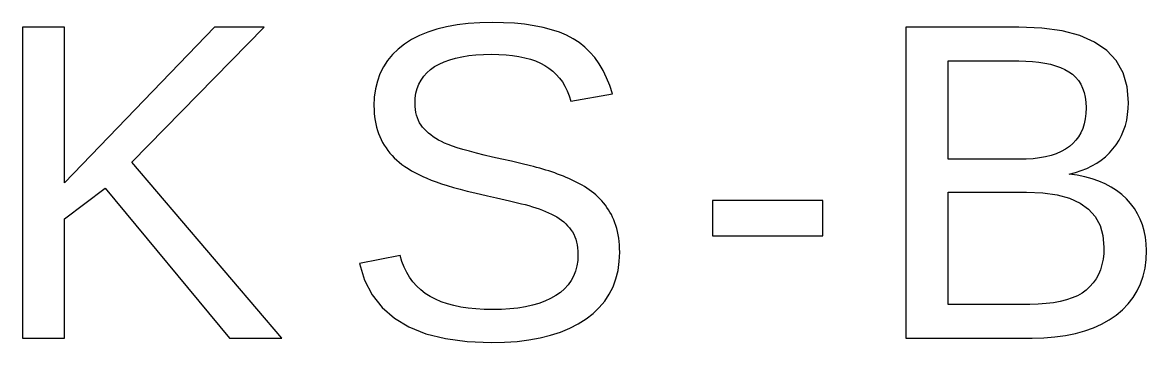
# Model space of a CAD drawing. Header units: metres. Extents: x 8.1 to 95, y -21.3 to 62.6.
# Drawn here: x 24.19 to 30.06, y 30.48 to 32.15 of the extents above; entities that cross this region are included whole.
import ezdxf

# ---------------------------------------------------------------- set-up
doc = ezdxf.new("R2010")
doc.units = ezdxf.units.M

msp = doc.modelspace()

# ---------------------------------------------------------------- linework, layer by layer
for p, q in [((24.4139, 32.1243), (24.1937, 32.1243)), ((24.1937, 32.1243), (24.1937, 30.5)), ((25.1966, 32.1243), (24.4139, 31.3104)), ((24.4139, 31.3104), (24.4139, 32.1243)), ((24.7643, 31.4188), (25.456, 32.1243)), ((25.456, 32.1243), (25.1966, 32.1243)), ((26.3576, 32.1136), (26.3102, 32.0983)), ((26.4084, 32.1262), (26.3576, 32.1136)), ((26.4626, 32.136), (26.4084, 32.1262)), ((26.5202, 32.1429), (26.4626, 32.136)), ((26.5812, 32.1471), (26.5202, 32.1429)), ((26.6456, 32.1485), (26.5812, 32.1471)), ((26.7054, 32.1475), (26.6456, 32.1485)), ((26.7621, 32.1443), (26.7054, 32.1475)), ((26.8156, 32.1391), (26.7621, 32.1443)), ((26.8658, 32.1318), (26.8156, 32.1391)), ((26.9128, 32.1224), (26.8658, 32.1318)), ((26.9566, 32.1109), (26.9128, 32.1224)), ((26.9971, 32.0972), (26.9566, 32.1109)), ((29.3964, 32.1243), (28.8061, 32.1243)), ((28.8061, 32.1243), (28.8061, 30.5)), ((29.5164, 32.1194), (29.3964, 32.1243)), ((29.6223, 32.1048), (29.5164, 32.1194)), ((29.714, 32.0805), (29.6223, 32.1048)), ((26.2257, 32.0592), (26.1885, 32.0355)), ((26.2662, 32.0802), (26.2257, 32.0592)), ((26.3102, 32.0983), (26.2662, 32.0802)), ((27.0345, 32.0816), (26.9971, 32.0972)), ((27.0686, 32.0638), (27.0345, 32.0816)), ((27.1001, 32.0435), (27.0686, 32.0638)), ((29.7917, 32.0464), (29.714, 32.0805)), ((29.8552, 32.0026), (29.7917, 32.0464)), ((26.155, 32.0092), (26.1254, 31.9806)), ((26.1885, 32.0355), (26.155, 32.0092)), ((27.1294, 32.0202), (27.1001, 32.0435)), ((27.1565, 31.994), (27.1294, 32.0202)), ((27.1815, 31.9649), (27.1565, 31.994)), ((29.9046, 31.9491), (29.8552, 32.0026)), ((26.0998, 31.9496), (26.0781, 31.9162)), ((26.1254, 31.9806), (26.0998, 31.9496)), ((26.3458, 31.9179), (26.3698, 31.9315)), ((26.3698, 31.9315), (26.396, 31.9435)), ((26.396, 31.9435), (26.4245, 31.9538)), ((26.4245, 31.9538), (26.4552, 31.9626)), ((26.4552, 31.9626), (26.4883, 31.9698)), ((26.4883, 31.9698), (26.5236, 31.9753)), ((26.5236, 31.9753), (26.5612, 31.9793)), ((26.5612, 31.9793), (26.6011, 31.9817)), ((26.6011, 31.9817), (26.6432, 31.9825)), ((26.6432, 31.9825), (26.6817, 31.9818)), ((26.6817, 31.9818), (26.7184, 31.9796)), ((26.7184, 31.9796), (26.753, 31.976)), ((26.753, 31.976), (26.7858, 31.971)), ((26.7858, 31.971), (26.8167, 31.9645)), ((26.8167, 31.9645), (26.8456, 31.9566)), ((26.8456, 31.9566), (26.8727, 31.9473)), ((26.8727, 31.9473), (26.8978, 31.9365)), ((26.8978, 31.9365), (26.9211, 31.9243)), ((27.2043, 31.9328), (27.1815, 31.9649)), ((27.2249, 31.8978), (27.2043, 31.9328)), ((29.0263, 31.4338), (29.0263, 31.9479)), ((29.0263, 31.9479), (29.3964, 31.9479)), ((29.3964, 31.9479), (29.4333, 31.9472)), ((29.4333, 31.9472), (29.4682, 31.9451)), ((29.4682, 31.9451), (29.5011, 31.9417)), ((29.5011, 31.9417), (29.5321, 31.9368)), ((29.5321, 31.9368), (29.561, 31.9305)), ((29.561, 31.9305), (29.588, 31.9228)), ((29.9399, 31.8858), (29.9046, 31.9491)), ((26.0603, 31.8805), (26.0466, 31.8424)), ((26.0781, 31.9162), (26.0603, 31.8805)), ((26.2888, 31.8679), (26.3053, 31.8861)), ((26.3053, 31.8861), (26.3243, 31.9028)), ((26.3243, 31.9028), (26.3458, 31.9179)), ((26.9211, 31.9243), (26.9426, 31.9105)), ((26.9426, 31.9105), (26.9625, 31.8949)), ((26.9625, 31.8949), (26.9808, 31.8776)), ((26.9808, 31.8776), (26.9975, 31.8585)), ((27.2434, 31.8598), (27.2249, 31.8978)), ((29.588, 31.9228), (29.6129, 31.9138)), ((29.6129, 31.9138), (29.6359, 31.9033)), ((29.6359, 31.9033), (29.6569, 31.8914)), ((29.6569, 31.8914), (29.6758, 31.878)), ((29.6758, 31.878), (29.6924, 31.8626)), ((29.9611, 31.8128), (29.9399, 31.8858)), ((26.0466, 31.8424), (26.0367, 31.8019)), ((26.2546, 31.8037), (26.2635, 31.8267)), ((26.2635, 31.8267), (26.2749, 31.848)), ((26.2749, 31.848), (26.2888, 31.8679)), ((26.9975, 31.8585), (27.0126, 31.8377)), ((27.0126, 31.8377), (27.0261, 31.8152)), ((27.0261, 31.8152), (27.0381, 31.7908)), ((27.2597, 31.8189), (27.2434, 31.8598)), ((27.2738, 31.775), (27.2597, 31.8189)), ((29.6924, 31.8626), (29.7068, 31.8455)), ((29.7068, 31.8455), (29.7191, 31.8264)), ((29.7191, 31.8264), (29.729, 31.8055)), ((29.9682, 31.73), (29.9611, 31.8128)), ((26.0308, 31.7591), (26.0288, 31.7139)), ((26.0367, 31.8019), (26.0308, 31.7591)), ((26.2432, 31.7254), (26.2445, 31.7531)), ((26.2445, 31.7531), (26.2483, 31.7792)), ((26.2483, 31.7792), (26.2546, 31.8037)), ((27.0381, 31.7908), (27.0484, 31.7648)), ((27.0484, 31.7648), (27.0571, 31.737)), ((27.0571, 31.737), (27.2738, 31.775)), ((29.729, 31.8055), (29.7368, 31.7828)), ((29.7368, 31.7828), (29.7424, 31.7582)), ((29.7424, 31.7582), (29.7457, 31.7318)), ((26.0288, 31.7139), (26.0292, 31.6939)), ((26.0292, 31.6939), (26.0303, 31.6745)), ((26.2437, 31.7091), (26.2432, 31.7254)), ((26.2452, 31.6934), (26.2437, 31.7091)), ((26.2477, 31.6784), (26.2452, 31.6934)), ((29.7457, 31.7318), (29.7468, 31.7035)), ((29.7468, 31.7035), (29.7457, 31.6739)), ((29.9642, 31.6683), (29.9672, 31.6986)), ((29.9672, 31.6986), (29.9682, 31.73)), ((26.0303, 31.6745), (26.0322, 31.6555)), ((26.0322, 31.6555), (26.0348, 31.637)), ((26.0348, 31.637), (26.0382, 31.6191)), ((26.2511, 31.664), (26.2477, 31.6784)), ((26.2555, 31.6502), (26.2511, 31.664)), ((26.2609, 31.6371), (26.2555, 31.6502)), ((26.2673, 31.6246), (26.2609, 31.6371)), ((29.7425, 31.6461), (29.7372, 31.6199)), ((29.7457, 31.6739), (29.7425, 31.6461)), ((29.9522, 31.6111), (29.9592, 31.6391)), ((29.9592, 31.6391), (29.9642, 31.6683)), ((26.0382, 31.6191), (26.0424, 31.6017)), ((26.0424, 31.6017), (26.0473, 31.5848)), ((26.0473, 31.5848), (26.0529, 31.5684)), ((26.2746, 31.6127), (26.2673, 31.6246)), ((26.283, 31.6015), (26.2746, 31.6127)), ((26.2923, 31.5908), (26.283, 31.6015)), ((26.3024, 31.5805), (26.2923, 31.5908)), ((26.3134, 31.5705), (26.3024, 31.5805)), ((29.7296, 31.5956), (29.72, 31.573)), ((29.7372, 31.6199), (29.7296, 31.5956)), ((29.9323, 31.5584), (29.9433, 31.5842)), ((29.9433, 31.5842), (29.9522, 31.6111)), ((26.0529, 31.5684), (26.0594, 31.5525)), ((26.0594, 31.5525), (26.0665, 31.5371)), ((26.0665, 31.5371), (26.0743, 31.5221)), ((26.0743, 31.5221), (26.0827, 31.5076)), ((26.3253, 31.5609), (26.3134, 31.5705)), ((26.338, 31.5517), (26.3253, 31.5609)), ((26.3517, 31.5428), (26.338, 31.5517)), ((26.3661, 31.5343), (26.3517, 31.5428)), ((26.3815, 31.5262), (26.3661, 31.5343)), ((26.3977, 31.5185), (26.3815, 31.5262)), ((26.4162, 31.5107), (26.3977, 31.5185)), ((29.6942, 31.533), (29.6781, 31.5157)), ((29.7081, 31.5521), (29.6942, 31.533)), ((29.72, 31.573), (29.7081, 31.5521)), ((29.9044, 31.5103), (29.9193, 31.5338)), ((29.9193, 31.5338), (29.9323, 31.5584)), ((26.0827, 31.5076), (26.0919, 31.4935)), ((26.0919, 31.4935), (26.1017, 31.4799)), ((26.1017, 31.4799), (26.1121, 31.4667)), ((26.1121, 31.4667), (26.1233, 31.4539)), ((26.4384, 31.5026), (26.4162, 31.5107)), ((26.4642, 31.4941), (26.4384, 31.5026)), ((26.4937, 31.4852), (26.4642, 31.4941)), ((26.5269, 31.4759), (26.4937, 31.4852)), ((26.5637, 31.4662), (26.5269, 31.4759)), ((26.6042, 31.4562), (26.5637, 31.4662)), ((29.5918, 31.4632), (29.5648, 31.4542)), ((29.6167, 31.4739), (29.5918, 31.4632)), ((29.6393, 31.4861), (29.6167, 31.4739)), ((29.6598, 31.5), (29.6393, 31.4861)), ((29.6781, 31.5157), (29.6598, 31.5)), ((29.8483, 31.4476), (29.8687, 31.467)), ((29.8687, 31.467), (29.8875, 31.4879)), ((29.8875, 31.4879), (29.9044, 31.5103)), ((25.5482, 30.5), (24.7643, 31.4188)), ((26.1233, 31.4539), (26.1351, 31.4416)), ((26.1351, 31.4416), (26.1476, 31.4297)), ((26.1476, 31.4297), (26.1609, 31.4182)), ((26.1609, 31.4182), (26.1752, 31.4069)), ((26.1752, 31.4069), (26.1907, 31.3958)), ((26.6484, 31.4458), (26.6042, 31.4562)), ((26.6963, 31.4349), (26.6484, 31.4458)), ((26.7462, 31.4233), (26.6963, 31.4349)), ((26.7959, 31.4116), (26.7462, 31.4233)), ((26.8456, 31.3998), (26.7959, 31.4116)), ((26.862, 31.3957), (26.8456, 31.3998)), ((29.3964, 31.4338), (29.0263, 31.4338)), ((29.4345, 31.4346), (29.3964, 31.4338)), ((29.4703, 31.437), (29.4345, 31.4346)), ((29.504, 31.4411), (29.4703, 31.437)), ((29.5355, 31.4469), (29.504, 31.4411)), ((29.5648, 31.4542), (29.5355, 31.4469)), ((29.7772, 31.399), (29.8025, 31.4136)), ((29.8025, 31.4136), (29.8262, 31.4298)), ((29.8262, 31.4298), (29.8483, 31.4476)), ((26.1907, 31.3958), (26.2071, 31.385)), ((26.2071, 31.385), (26.2246, 31.3745)), ((26.2246, 31.3745), (26.2431, 31.3642)), ((26.2431, 31.3642), (26.2627, 31.3541)), ((26.2627, 31.3541), (26.2833, 31.3442)), ((26.2833, 31.3442), (26.3049, 31.3346)), ((26.8783, 31.3915), (26.862, 31.3957)), ((26.8944, 31.3871), (26.8783, 31.3915)), ((26.9104, 31.3825), (26.8944, 31.3871)), ((26.9262, 31.3778), (26.9104, 31.3825)), ((26.9419, 31.3729), (26.9262, 31.3778)), ((26.9574, 31.3678), (26.9419, 31.3729)), ((26.9728, 31.3625), (26.9574, 31.3678)), ((26.9879, 31.3571), (26.9728, 31.3625)), ((27.003, 31.3515), (26.9879, 31.3571)), ((27.0177, 31.3457), (27.003, 31.3515)), ((27.0323, 31.3396), (27.0177, 31.3457)), ((29.6592, 31.3565), (29.6912, 31.3648)), ((29.7011, 31.3504), (29.6592, 31.3565)), ((29.6912, 31.3648), (29.7215, 31.3746)), ((29.7409, 31.3422), (29.7011, 31.3504)), ((29.7215, 31.3746), (29.7502, 31.386)), ((29.7784, 31.3319), (29.7409, 31.3422)), ((29.7502, 31.386), (29.7772, 31.399)), ((24.4139, 31.1225), (24.626, 31.2839)), ((24.626, 31.2839), (25.275, 30.5)), ((26.3049, 31.3346), (26.3282, 31.3251)), ((26.3282, 31.3251), (26.3538, 31.3157)), ((26.3538, 31.3157), (26.3817, 31.3062)), ((26.3817, 31.3062), (26.4119, 31.2967)), ((26.4119, 31.2967), (26.4444, 31.2872)), ((26.4444, 31.2872), (26.4791, 31.2778)), ((27.0467, 31.3334), (27.0323, 31.3396)), ((27.0609, 31.3269), (27.0467, 31.3334)), ((27.0748, 31.3202), (27.0609, 31.3269)), ((27.0885, 31.3133), (27.0748, 31.3202)), ((27.102, 31.3062), (27.0885, 31.3133)), ((27.1153, 31.2989), (27.102, 31.3062)), ((27.1283, 31.2913), (27.1153, 31.2989)), ((27.1409, 31.2833), (27.1283, 31.2913)), ((27.1532, 31.2749), (27.1409, 31.2833)), ((29.8138, 31.3195), (29.7784, 31.3319)), ((29.847, 31.3051), (29.8138, 31.3195)), ((29.878, 31.2886), (29.847, 31.3051)), ((29.9068, 31.2701), (29.878, 31.2886)), ((26.4791, 31.2778), (26.5162, 31.2683)), ((26.5162, 31.2683), (26.5555, 31.2588)), ((26.5555, 31.2588), (26.6215, 31.2437)), ((26.6215, 31.2437), (26.6688, 31.2328)), ((26.6688, 31.2328), (26.736, 31.217)), ((27.165, 31.2662), (27.1532, 31.2749)), ((27.1765, 31.2571), (27.165, 31.2662)), ((27.1876, 31.2477), (27.1765, 31.2571)), ((27.1983, 31.2378), (27.1876, 31.2477)), ((27.2086, 31.2276), (27.1983, 31.2378)), ((27.2185, 31.217), (27.2086, 31.2276)), ((29.0263, 30.6764), (29.0263, 31.262)), ((29.0263, 31.262), (29.4367, 31.262)), ((29.4367, 31.262), (29.5214, 31.2585)), ((29.5214, 31.2585), (29.5961, 31.2478)), ((29.5961, 31.2478), (29.6609, 31.2301)), ((29.6609, 31.2301), (29.7157, 31.2053)), ((29.9334, 31.2495), (29.9068, 31.2701)), ((29.9578, 31.2268), (29.9334, 31.2495)), ((29.9798, 31.2024), (29.9578, 31.2268)), ((26.736, 31.217), (26.7784, 31.207)), ((26.7784, 31.207), (26.7989, 31.202)), ((26.7989, 31.202), (26.8188, 31.1971)), ((26.8188, 31.1971), (26.8381, 31.1918)), ((26.8381, 31.1918), (26.8568, 31.1863)), ((26.8568, 31.1863), (26.8748, 31.1805)), ((26.8748, 31.1805), (26.8923, 31.1745)), ((26.8923, 31.1745), (26.909, 31.1682)), ((26.909, 31.1682), (26.9252, 31.1617)), ((27.228, 31.2061), (27.2185, 31.217)), ((27.237, 31.1947), (27.228, 31.2061)), ((27.2456, 31.1828), (27.237, 31.1947)), ((27.2537, 31.1706), (27.2456, 31.1828)), ((27.2613, 31.1579), (27.2537, 31.1706)), ((28.3723, 31.2193), (27.7959, 31.2193)), ((27.7959, 31.2193), (27.7959, 31.0349)), ((28.3723, 31.0349), (28.3723, 31.2193)), ((29.7157, 31.2053), (29.7605, 31.1734)), ((29.7605, 31.1734), (29.7953, 31.1344)), ((29.9992, 31.1767), (29.9798, 31.2024)), ((30.0161, 31.1495), (29.9992, 31.1767)), ((24.4139, 30.5), (24.4139, 31.1225)), ((26.9252, 31.1617), (26.9408, 31.1549)), ((26.9408, 31.1549), (26.9557, 31.1479)), ((26.9557, 31.1479), (26.9699, 31.1405)), ((26.9699, 31.1405), (26.9834, 31.1327)), ((26.9834, 31.1327), (26.9962, 31.1244)), ((26.9962, 31.1244), (27.0083, 31.1158)), ((27.0083, 31.1158), (27.0196, 31.1067)), ((27.0196, 31.1067), (27.0302, 31.0972)), ((27.2685, 31.1448), (27.2613, 31.1579)), ((27.2752, 31.1313), (27.2685, 31.1448)), ((27.2814, 31.1173), (27.2752, 31.1313)), ((27.2871, 31.1029), (27.2814, 31.1173)), ((29.7953, 31.1344), (29.8203, 31.0883)), ((30.0303, 31.121), (30.0161, 31.1495)), ((30.042, 31.0911), (30.0303, 31.121)), ((27.0302, 31.0972), (27.0401, 31.0872)), ((27.0401, 31.0872), (27.0493, 31.0768)), ((27.0493, 31.0768), (27.0577, 31.066)), ((27.0577, 31.066), (27.0653, 31.0546)), ((27.0653, 31.0546), (27.0721, 31.0425)), ((27.2923, 31.088), (27.2871, 31.1029)), ((27.2969, 31.0726), (27.2923, 31.088)), ((27.3009, 31.0565), (27.2969, 31.0726)), ((27.3042, 31.0399), (27.3009, 31.0565)), ((29.8203, 31.0883), (29.8352, 31.0352)), ((30.051, 31.0598), (30.042, 31.0911)), ((30.0575, 31.0271), (30.051, 31.0598)), ((27.0721, 31.0425), (27.0779, 31.0296)), ((27.0779, 31.0296), (27.0828, 31.016)), ((27.0828, 31.016), (27.0868, 31.0017)), ((27.0868, 31.0017), (27.09, 30.9866)), ((27.307, 31.0228), (27.3042, 31.0399)), ((27.3091, 31.0051), (27.307, 31.0228)), ((27.3107, 30.9868), (27.3091, 31.0051)), ((27.7959, 31.0349), (28.3723, 31.0349)), ((29.8352, 31.0352), (29.8402, 30.975)), ((30.0614, 30.9931), (30.0575, 31.0271)), ((30.0627, 30.9577), (30.0614, 30.9931)), ((26.166, 30.9323), (25.9527, 30.8896)), ((26.1752, 30.9007), (26.166, 30.9323)), ((27.09, 30.9866), (27.0922, 30.9708)), ((27.0922, 30.9708), (27.0936, 30.9542)), ((27.094, 30.9369), (27.0926, 30.9062)), ((27.0936, 30.9542), (27.094, 30.9369)), ((27.3097, 30.8997), (27.3119, 30.9484)), ((27.3116, 30.9679), (27.3107, 30.9868)), ((27.3119, 30.9484), (27.3116, 30.9679)), ((29.8391, 30.9428), (29.8356, 30.9125)), ((29.8402, 30.975), (29.8391, 30.9428)), ((30.0607, 30.9107), (30.0627, 30.9577)), ((25.9527, 30.8896), (25.9799, 30.803)), ((26.1865, 30.8711), (26.1752, 30.9007)), ((26.1998, 30.8433), (26.1865, 30.8711)), ((27.0883, 30.8773), (27.0811, 30.85)), ((27.0926, 30.9062), (27.0883, 30.8773)), ((27.3032, 30.8535), (27.3097, 30.8997)), ((29.8299, 30.884), (29.822, 30.8573)), ((29.8356, 30.9125), (29.8299, 30.884)), ((30.0549, 30.8661), (30.0607, 30.9107)), ((26.2152, 30.8175), (26.1998, 30.8433)), ((26.2326, 30.7936), (26.2152, 30.8175)), ((27.0711, 30.8244), (27.0583, 30.8005)), ((27.0811, 30.85), (27.0711, 30.8244)), ((27.2924, 30.8098), (27.3032, 30.8535)), ((29.8117, 30.8325), (29.7992, 30.8095)), ((29.822, 30.8573), (29.8117, 30.8325)), ((30.0315, 30.784), (30.0451, 30.8239)), ((30.0451, 30.8239), (30.0549, 30.8661)), ((25.9799, 30.803), (26.0194, 30.7266)), ((26.2521, 30.7717), (26.2326, 30.7936)), ((26.2736, 30.7516), (26.2521, 30.7717)), ((27.0239, 30.7578), (27.0025, 30.739)), ((27.0425, 30.7783), (27.0239, 30.7578)), ((27.0583, 30.8005), (27.0425, 30.7783)), ((27.2576, 30.73), (27.2772, 30.7687)), ((27.2772, 30.7687), (27.2924, 30.8098)), ((29.7673, 30.7689), (29.748, 30.7513)), ((29.7844, 30.7883), (29.7673, 30.7689)), ((29.7992, 30.8095), (29.7844, 30.7883)), ((30.0139, 30.7466), (30.0315, 30.784)), ((26.0194, 30.7266), (26.0712, 30.6604)), ((26.2971, 30.7335), (26.2736, 30.7516)), ((26.3228, 30.7173), (26.2971, 30.7335)), ((26.3505, 30.7029), (26.3228, 30.7173)), ((26.3803, 30.6902), (26.3505, 30.7029)), ((26.9512, 30.7065), (26.9219, 30.693)), ((26.9781, 30.7219), (26.9512, 30.7065)), ((27.0025, 30.739), (26.9781, 30.7219)), ((27.2338, 30.6938), (27.2576, 30.73)), ((29.6443, 30.6995), (29.6117, 30.6912)), ((29.6743, 30.7097), (29.6443, 30.6995)), ((29.7016, 30.7217), (29.6743, 30.7097)), ((29.7261, 30.7356), (29.7016, 30.7217)), ((29.748, 30.7513), (29.7261, 30.7356)), ((29.9671, 30.6788), (29.9925, 30.7115)), ((29.9925, 30.7115), (30.0139, 30.7466)), ((26.0712, 30.6604), (26.1354, 30.6043)), ((26.4123, 30.6792), (26.3803, 30.6902)), ((26.4464, 30.6699), (26.4123, 30.6792)), ((26.4827, 30.6623), (26.4464, 30.6699)), ((26.5211, 30.6563), (26.4827, 30.6623)), ((26.5616, 30.6521), (26.5211, 30.6563)), ((26.6042, 30.6496), (26.5616, 30.6521)), ((26.649, 30.6487), (26.6042, 30.6496)), ((26.6952, 30.6496), (26.649, 30.6487)), ((26.739, 30.6523), (26.6952, 30.6496)), ((26.7804, 30.6568), (26.739, 30.6523)), ((26.8194, 30.6632), (26.7804, 30.6568)), ((26.8559, 30.6713), (26.8194, 30.6632)), ((26.8901, 30.6812), (26.8559, 30.6713)), ((26.9219, 30.693), (26.8901, 30.6812)), ((27.173, 30.629), (27.2056, 30.6601)), ((27.2056, 30.6601), (27.2338, 30.6938)), ((29.454, 30.6764), (29.0263, 30.6764)), ((29.4975, 30.6773), (29.454, 30.6764)), ((29.5383, 30.6801), (29.4975, 30.6773)), ((29.5763, 30.6847), (29.5383, 30.6801)), ((29.6117, 30.6912), (29.5763, 30.6847)), ((29.9048, 30.6205), (29.9379, 30.6484)), ((29.9379, 30.6484), (29.9671, 30.6788)), ((26.1354, 30.6043), (26.2118, 30.5585)), ((27.0952, 30.5744), (27.1361, 30.6003)), ((27.1361, 30.6003), (27.173, 30.629)), ((29.8285, 30.5729), (29.8681, 30.5952)), ((29.8681, 30.5952), (29.9048, 30.6205)), ((26.2118, 30.5585), (26.3006, 30.5228)), ((26.3006, 30.5228), (26.4017, 30.4973)), ((26.9515, 30.515), (27.0029, 30.5318)), ((27.0029, 30.5318), (27.0509, 30.5516)), ((27.0509, 30.5516), (27.0952, 30.5744)), ((29.6393, 30.5134), (29.6912, 30.5238)), ((29.6912, 30.5238), (29.74, 30.5372)), ((29.74, 30.5372), (29.7858, 30.5535)), ((29.7858, 30.5535), (29.8285, 30.5729)), ((24.1937, 30.5), (24.4139, 30.5)), ((25.275, 30.5), (25.5482, 30.5)), ((26.4017, 30.4973), (26.5152, 30.4821)), ((26.5152, 30.4821), (26.641, 30.477)), ((26.641, 30.477), (26.7102, 30.4785)), ((26.7102, 30.4785), (26.7758, 30.483)), ((26.7758, 30.483), (26.8379, 30.4907)), ((26.8379, 30.4907), (26.8965, 30.5013)), ((26.8965, 30.5013), (26.9515, 30.515)), ((28.8061, 30.5), (29.4655, 30.5)), ((29.4655, 30.5), (29.5265, 30.5015)), ((29.5265, 30.5015), (29.5845, 30.5059)), ((29.5845, 30.5059), (29.6393, 30.5134))]:
    msp.add_line(p, q)

doc.saveas('drawing.dxf')
